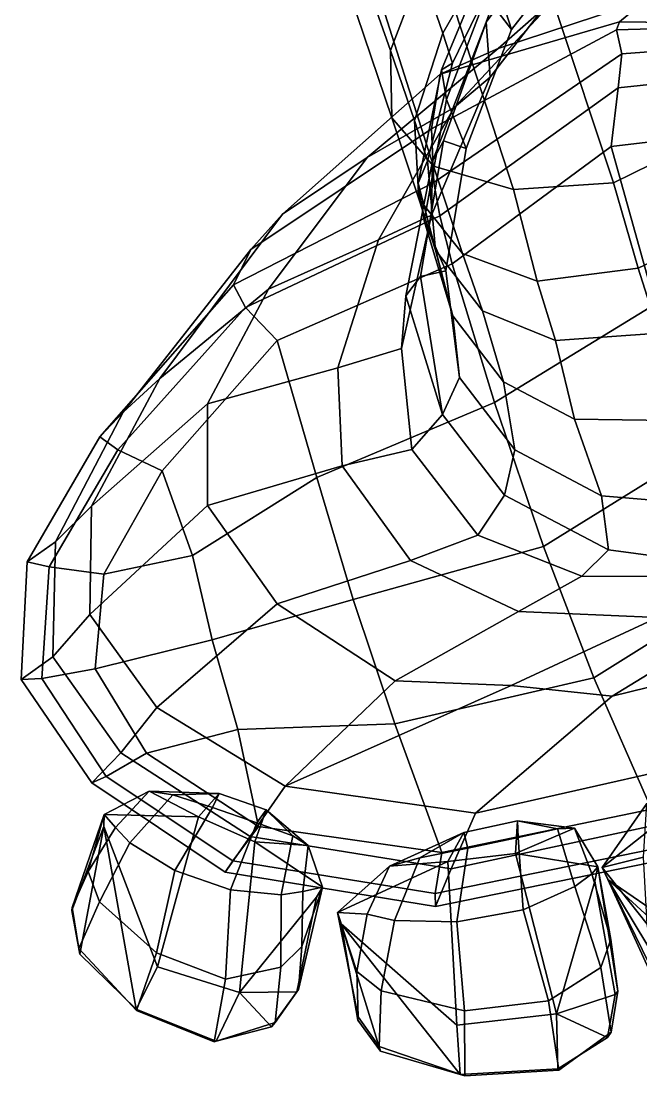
# Model space of a CAD drawing. Extents: x -0.99 to 0.99, y -0.79 to 0.79.
# Drawn here: x -0.6622 to -0.5112, y -0.7903 to -0.5333 of the extents above; entities that cross this region are included whole.
import ezdxf

# ---------------------------------------------------------------- set-up
doc = ezdxf.new("R2010")
doc.units = 0
doc.linetypes.add('SOLIDLINE', pattern=[0])
doc.layers.add('leg', color=1, linetype='SOLIDLINE')
doc.layers.add('nails', color=1, linetype='SOLIDLINE')

msp = doc.modelspace()

# ---------------------------------------------------------------- linework, layer by layer
at = {"layer": 'leg'}
for points in [[(-0.57734, -0.4854, -0.275826), (-0.564724, -0.52089, -0.27452), (-0.57223, -0.540465, -0.248786), (-0.585498, -0.502876, -0.251259)], [(-0.527891, -0.49831, -0.316792), (-0.524258, -0.511583, -0.317569), (-0.542779, -0.53536, -0.304858), (-0.546998, -0.522094, -0.303762)], [(-0.551046, -0.500275, -0.294906), (-0.546771, -0.513932, -0.295006), (-0.559469, -0.536258, -0.274769), (-0.564724, -0.52089, -0.27452)], [(-0.585498, -0.502876, -0.251259), (-0.57223, -0.540465, -0.248786), (-0.571937, -0.556872, -0.221608), (-0.585435, -0.51674, -0.224267)], [(-0.527469, -0.503063, -0.323714), (-0.527967, -0.505509, -0.332006), (-0.548953, -0.533505, -0.318891), (-0.547384, -0.529286, -0.310688)], [(-0.524258, -0.511583, -0.317569), (-0.527469, -0.503063, -0.323714), (-0.547384, -0.529286, -0.310688), (-0.542779, -0.53536, -0.304858)], [(-0.527967, -0.505509, -0.332006), (-0.526054, -0.518451, -0.342372), (-0.547938, -0.546971, -0.329507), (-0.548953, -0.533505, -0.318891)], [(-0.546771, -0.513932, -0.295006), (-0.545241, -0.519076, -0.295393), (-0.557113, -0.543548, -0.275625), (-0.559469, -0.536258, -0.274769)], [(-0.545241, -0.519076, -0.295393), (-0.547868, -0.516413, -0.300605), (-0.559775, -0.545165, -0.280736), (-0.557113, -0.543548, -0.275625)], [(-0.547868, -0.516413, -0.300605), (-0.546998, -0.522094, -0.303762), (-0.558622, -0.552377, -0.28455), (-0.559775, -0.545165, -0.280736)], [(-0.500265, -0.515069, -0.387541), (-0.509957, -0.527998, -0.449628), (-0.546011, -0.53998, -0.436705), (-0.531342, -0.526969, -0.379028)], [(-0.585435, -0.51674, -0.224267), (-0.571937, -0.556872, -0.221608), (-0.561754, -0.568648, -0.197994), (-0.575402, -0.525721, -0.200635)], [(-0.526054, -0.518451, -0.342372), (-0.531342, -0.526969, -0.379028), (-0.556686, -0.554344, -0.366292), (-0.547938, -0.546971, -0.329507)], [(-0.532098, -0.529949, -0.178695), (-0.517889, -0.57269, -0.176369), (-0.490185, -0.559057, -0.182478), (-0.506911, -0.518015, -0.183802)], [(-0.564724, -0.52089, -0.27452), (-0.559469, -0.536258, -0.274769), (-0.566391, -0.557498, -0.249413), (-0.57223, -0.540465, -0.248786)], [(-0.546998, -0.522094, -0.303762), (-0.542779, -0.53536, -0.304858), (-0.553829, -0.564341, -0.287083), (-0.558622, -0.552377, -0.28455)], [(-0.575402, -0.525721, -0.200635), (-0.561754, -0.568648, -0.197994), (-0.542255, -0.574309, -0.182253), (-0.55651, -0.530794, -0.184619)], [(-0.531342, -0.526969, -0.379028), (-0.546011, -0.53998, -0.436705), (-0.577941, -0.566544, -0.425861), (-0.556686, -0.554344, -0.366292)], [(-0.547384, -0.529286, -0.310688), (-0.548953, -0.533505, -0.318891), (-0.562, -0.567399, -0.301504), (-0.559364, -0.562466, -0.293181)], [(-0.509957, -0.527998, -0.449628), (-0.516481, -0.533493, -0.514063), (-0.560131, -0.546245, -0.494372), (-0.546011, -0.53998, -0.436705)], [(-0.542779, -0.53536, -0.304858), (-0.547384, -0.529286, -0.310688), (-0.559364, -0.562466, -0.293181), (-0.553829, -0.564341, -0.287083)], [(-0.473255, -0.529421, -0.456415), (-0.477852, -0.533981, -0.527414), (-0.516481, -0.533493, -0.514063), (-0.509957, -0.527998, -0.449628)], [(-0.55651, -0.530794, -0.184619), (-0.542255, -0.574309, -0.182253), (-0.517889, -0.57269, -0.176369), (-0.532098, -0.529949, -0.178695)], [(-0.516481, -0.533493, -0.514063), (-0.517201, -0.535434, -0.546737), (-0.562287, -0.559557, -0.534251), (-0.560131, -0.546245, -0.494372)], [(-0.548953, -0.533505, -0.318891), (-0.547938, -0.546971, -0.329507), (-0.56224, -0.580611, -0.314571), (-0.562, -0.567399, -0.301504)], [(-0.477852, -0.533981, -0.527414), (-0.479796, -0.534342, -0.558961), (-0.517201, -0.535434, -0.546737), (-0.516481, -0.533493, -0.514063)], [(-0.479796, -0.534342, -0.558961), (-0.478757, -0.538477, -0.583368), (-0.515916, -0.541256, -0.572753), (-0.517201, -0.535434, -0.546737)], [(-0.559469, -0.536258, -0.274769), (-0.557113, -0.543548, -0.275625), (-0.563198, -0.567337, -0.251148), (-0.566391, -0.557498, -0.249413)], [(-0.517201, -0.535434, -0.546737), (-0.515916, -0.541256, -0.572753), (-0.561649, -0.572612, -0.562712), (-0.562287, -0.559557, -0.534251)], [(-0.478757, -0.538477, -0.583368), (-0.482367, -0.545865, -0.589172), (-0.51674, -0.549537, -0.579266), (-0.515916, -0.541256, -0.572753)], [(-0.546011, -0.53998, -0.436705), (-0.560131, -0.546245, -0.494372), (-0.59852, -0.580331, -0.483609), (-0.577941, -0.566544, -0.425861)], [(-0.57223, -0.540465, -0.248786), (-0.566391, -0.557498, -0.249413), (-0.565336, -0.576576, -0.223114), (-0.571937, -0.556872, -0.221608)], [(-0.515916, -0.541256, -0.572753), (-0.51674, -0.549537, -0.579266), (-0.560209, -0.580694, -0.571431), (-0.561649, -0.572612, -0.562712)], [(-0.557113, -0.543548, -0.275625), (-0.559775, -0.545165, -0.280736), (-0.565521, -0.572786, -0.256856), (-0.563198, -0.567337, -0.251148)], [(-0.560131, -0.546245, -0.494372), (-0.562287, -0.559557, -0.534251), (-0.606291, -0.588975, -0.512053), (-0.59852, -0.580331, -0.483609)], [(-0.547938, -0.546971, -0.329507), (-0.556686, -0.554344, -0.366292), (-0.575169, -0.586602, -0.353119), (-0.56224, -0.580611, -0.314571)], [(-0.559775, -0.545165, -0.280736), (-0.558622, -0.552377, -0.28455), (-0.564023, -0.581985, -0.262051), (-0.565521, -0.572786, -0.256856)], [(-0.482367, -0.545865, -0.589172), (-0.488827, -0.560368, -0.590194), (-0.518491, -0.563862, -0.579961), (-0.51674, -0.549537, -0.579266)], [(-0.51674, -0.549537, -0.579266), (-0.518491, -0.563862, -0.579961), (-0.557243, -0.592407, -0.576283), (-0.560209, -0.580694, -0.571431)], [(-0.558622, -0.552377, -0.28455), (-0.553829, -0.564341, -0.287083), (-0.55872, -0.594158, -0.266793), (-0.564023, -0.581985, -0.262051)], [(-0.556686, -0.554344, -0.366292), (-0.577941, -0.566544, -0.425861), (-0.60195, -0.598618, -0.414386), (-0.575169, -0.586602, -0.353119)], [(-0.571937, -0.556872, -0.221608), (-0.565336, -0.576576, -0.223114), (-0.55469, -0.589909, -0.200328), (-0.561754, -0.568648, -0.197994)], [(-0.566391, -0.557498, -0.249413), (-0.563198, -0.567337, -0.251148), (-0.561263, -0.589067, -0.226254), (-0.565336, -0.576576, -0.223114)], [(-0.562287, -0.559557, -0.534251), (-0.561649, -0.572612, -0.562712), (-0.610435, -0.597585, -0.535792), (-0.606291, -0.588975, -0.512053)], [(-0.5078, -0.602245, -0.5868), (-0.518491, -0.563862, -0.579961), (-0.488827, -0.560368, -0.590194), (-0.483277, -0.589709, -0.593967)], [(-0.517889, -0.57269, -0.176369), (-0.511869, -0.59349, -0.177108), (-0.481218, -0.579047, -0.185159), (-0.490185, -0.559057, -0.182478)], [(-0.559364, -0.562466, -0.293181), (-0.562, -0.567399, -0.301504), (-0.568522, -0.600206, -0.283463), (-0.564955, -0.595496, -0.274226)], [(-0.553829, -0.564341, -0.287083), (-0.559364, -0.562466, -0.293181), (-0.564955, -0.595496, -0.274226), (-0.55872, -0.594158, -0.266793)], [(-0.546939, -0.626223, -0.5782), (-0.557243, -0.592407, -0.576283), (-0.518491, -0.563862, -0.579961), (-0.5078, -0.602245, -0.5868)], [(-0.577941, -0.566544, -0.425861), (-0.59852, -0.580331, -0.483609), (-0.628381, -0.620396, -0.474196), (-0.60195, -0.598618, -0.414386)], [(-0.562, -0.567399, -0.301504), (-0.56224, -0.580611, -0.314571), (-0.569546, -0.6131, -0.300518), (-0.568522, -0.600206, -0.283463)], [(-0.563198, -0.567337, -0.251148), (-0.565521, -0.572786, -0.256856), (-0.557089, -0.605064, -0.235072), (-0.561263, -0.589067, -0.226254)], [(-0.561754, -0.568648, -0.197994), (-0.55469, -0.589909, -0.200328), (-0.5365, -0.596621, -0.18425), (-0.542255, -0.574309, -0.182253)], [(-0.561649, -0.572612, -0.562712), (-0.560209, -0.580694, -0.571431), (-0.607533, -0.603111, -0.544533), (-0.610435, -0.597585, -0.535792)], [(-0.564023, -0.581985, -0.262051), (-0.557089, -0.605064, -0.235072), (-0.565521, -0.572786, -0.256856)], [(-0.542255, -0.574309, -0.182253), (-0.5365, -0.596621, -0.18425), (-0.511869, -0.59349, -0.177108), (-0.517889, -0.57269, -0.176369)], [(-0.565336, -0.576576, -0.223114), (-0.561263, -0.589067, -0.226254), (-0.549816, -0.603878, -0.204986), (-0.55469, -0.589909, -0.200328)], [(-0.59852, -0.580331, -0.483609), (-0.606291, -0.588975, -0.512053), (-0.637361, -0.628558, -0.499525), (-0.628381, -0.620396, -0.474196)], [(-0.560209, -0.580694, -0.571431), (-0.557243, -0.592407, -0.576283), (-0.599833, -0.611098, -0.550362), (-0.607533, -0.603111, -0.544533)], [(-0.56224, -0.580611, -0.314571), (-0.575169, -0.586602, -0.353119), (-0.585088, -0.617804, -0.342581), (-0.569546, -0.6131, -0.300518)], [(-0.511869, -0.59349, -0.177108), (-0.50684, -0.609296, -0.182245), (-0.476671, -0.589779, -0.18904), (-0.481218, -0.579047, -0.185159)], [(-0.557089, -0.605064, -0.235072), (-0.564023, -0.581985, -0.262051), (-0.55872, -0.594158, -0.266793), (-0.555435, -0.620116, -0.248466)], [(-0.575169, -0.586602, -0.353119), (-0.60195, -0.598618, -0.414386), (-0.616809, -0.626581, -0.40204), (-0.585088, -0.617804, -0.342581)], [(-0.606291, -0.588975, -0.512053), (-0.610435, -0.597585, -0.535792), (-0.643026, -0.634624, -0.520216), (-0.637361, -0.628558, -0.499525)], [(-0.561263, -0.589067, -0.226254), (-0.557089, -0.605064, -0.235072), (-0.54469, -0.621204, -0.216795), (-0.549816, -0.603878, -0.204986)], [(-0.55469, -0.589909, -0.200328), (-0.549816, -0.603878, -0.204986), (-0.532055, -0.611087, -0.188944), (-0.5365, -0.596621, -0.18425)], [(-0.590193, -0.644539, -0.562173), (-0.599833, -0.611098, -0.550362), (-0.557243, -0.592407, -0.576283), (-0.546939, -0.626223, -0.5782)], [(-0.5365, -0.596621, -0.18425), (-0.532055, -0.611087, -0.188944), (-0.50684, -0.609296, -0.182245), (-0.511869, -0.59349, -0.177108)], [(-0.568522, -0.600206, -0.283463), (-0.559567, -0.62914, -0.263603), (-0.564955, -0.595496, -0.274226)], [(-0.55872, -0.594158, -0.266793), (-0.564955, -0.595496, -0.274226), (-0.559567, -0.62914, -0.263603), (-0.555435, -0.620116, -0.248466)], [(-0.60195, -0.598618, -0.414386), (-0.628381, -0.620396, -0.474196), (-0.645027, -0.651497, -0.466053), (-0.616809, -0.626581, -0.40204)], [(-0.610435, -0.597585, -0.535792), (-0.607533, -0.603111, -0.544533), (-0.638658, -0.637763, -0.529414), (-0.643026, -0.634624, -0.520216)], [(-0.559567, -0.62914, -0.263603), (-0.568522, -0.600206, -0.283463), (-0.569546, -0.6131, -0.300518), (-0.567032, -0.637656, -0.289659)], [(-0.607533, -0.603111, -0.544533), (-0.599833, -0.611098, -0.550362), (-0.62782, -0.642845, -0.538745), (-0.638658, -0.637763, -0.529414)], [(-0.549816, -0.603878, -0.204986), (-0.54469, -0.621204, -0.216795), (-0.527443, -0.630276, -0.201963), (-0.532055, -0.611087, -0.188944)], [(-0.5078, -0.602245, -0.5868), (-0.493975, -0.635916, -0.589194), (-0.534989, -0.661314, -0.579452), (-0.546939, -0.626223, -0.5782)], [(-0.557089, -0.605064, -0.235072), (-0.555435, -0.620116, -0.248466), (-0.541908, -0.637746, -0.233562), (-0.54469, -0.621204, -0.216795)], [(-0.620427, -0.663521, -0.548611), (-0.62782, -0.642845, -0.538745), (-0.599833, -0.611098, -0.550362), (-0.590193, -0.644539, -0.562173)], [(-0.532055, -0.611087, -0.188944), (-0.527443, -0.630276, -0.201963), (-0.504158, -0.630602, -0.196756), (-0.50684, -0.609296, -0.182245)], [(-0.569546, -0.6131, -0.300518), (-0.585088, -0.617804, -0.342581), (-0.583998, -0.64165, -0.335823), (-0.567032, -0.637656, -0.289659)], [(-0.585088, -0.617804, -0.342581), (-0.616809, -0.626581, -0.40204), (-0.616791, -0.651286, -0.396976), (-0.583998, -0.64165, -0.335823)], [(-0.628381, -0.620396, -0.474196), (-0.637361, -0.628558, -0.499525), (-0.653835, -0.660218, -0.492446), (-0.645027, -0.651497, -0.466053)], [(-0.555435, -0.620116, -0.248466), (-0.559567, -0.62914, -0.263603), (-0.544467, -0.648788, -0.251461), (-0.541908, -0.637746, -0.233562)], [(-0.54469, -0.621204, -0.216795), (-0.541908, -0.637746, -0.233562), (-0.520827, -0.648963, -0.222497), (-0.527443, -0.630276, -0.201963)], [(-0.616809, -0.626581, -0.40204), (-0.645027, -0.651497, -0.466053), (-0.645487, -0.677873, -0.462888), (-0.616791, -0.651286, -0.396976)], [(-0.546939, -0.626223, -0.5782), (-0.534989, -0.661314, -0.579452), (-0.581365, -0.674212, -0.567788), (-0.590193, -0.644539, -0.562173)], [(-0.637361, -0.628558, -0.499525), (-0.643026, -0.634624, -0.520216), (-0.660737, -0.665052, -0.51415), (-0.653835, -0.660218, -0.492446)], [(-0.559567, -0.62914, -0.263603), (-0.567032, -0.637656, -0.289659), (-0.550936, -0.658548, -0.281674), (-0.544467, -0.648788, -0.251461)], [(-0.527443, -0.630276, -0.201963), (-0.520827, -0.648963, -0.222497), (-0.494667, -0.651165, -0.218322), (-0.504158, -0.630602, -0.196756)], [(-0.643026, -0.634624, -0.520216), (-0.638658, -0.637763, -0.529414), (-0.655389, -0.666266, -0.523263), (-0.660737, -0.665052, -0.51415)], [(-0.522717, -0.693333, -0.57921), (-0.534989, -0.661314, -0.579452), (-0.493975, -0.635916, -0.589194), (-0.479876, -0.666526, -0.587388)], [(-0.638658, -0.637763, -0.529414), (-0.62782, -0.642845, -0.538745), (-0.642073, -0.668041, -0.531058), (-0.655389, -0.666266, -0.523263)], [(-0.567032, -0.637656, -0.289659), (-0.583998, -0.64165, -0.335823), (-0.567338, -0.664718, -0.332469), (-0.550936, -0.658548, -0.281674)], [(-0.541908, -0.637746, -0.233562), (-0.544467, -0.648788, -0.251461), (-0.519146, -0.662119, -0.243476), (-0.520827, -0.648963, -0.222497)], [(-0.583998, -0.64165, -0.335823), (-0.616791, -0.651286, -0.396976), (-0.599826, -0.67528, -0.397126), (-0.567338, -0.664718, -0.332469)], [(-0.642073, -0.668041, -0.531058), (-0.62782, -0.642845, -0.538745), (-0.620427, -0.663521, -0.548611)], [(-0.590193, -0.644539, -0.562173), (-0.581365, -0.674212, -0.567788), (-0.615706, -0.684064, -0.554098), (-0.620427, -0.663521, -0.548611)], [(-0.544467, -0.648788, -0.251461), (-0.550936, -0.658548, -0.281674), (-0.525643, -0.668583, -0.278405), (-0.519146, -0.662119, -0.243476)], [(-0.520827, -0.648963, -0.222497), (-0.519146, -0.662119, -0.243476), (-0.487072, -0.66642, -0.241065), (-0.494667, -0.651165, -0.218322)], [(-0.645027, -0.651497, -0.466053), (-0.653835, -0.660218, -0.492446), (-0.654522, -0.688165, -0.495476), (-0.645487, -0.677873, -0.462888)], [(-0.616791, -0.651286, -0.396976), (-0.645487, -0.677873, -0.462888), (-0.629168, -0.70056, -0.465952), (-0.599826, -0.67528, -0.397126)], [(-0.653835, -0.660218, -0.492446), (-0.660737, -0.665052, -0.51415), (-0.66221, -0.693766, -0.518018), (-0.654522, -0.688165, -0.495476)], [(-0.550936, -0.658548, -0.281674), (-0.567338, -0.664718, -0.332469), (-0.541089, -0.677131, -0.333836), (-0.525643, -0.668583, -0.278405)], [(-0.571162, -0.704565, -0.568927), (-0.581365, -0.674212, -0.567788), (-0.534989, -0.661314, -0.579452), (-0.522717, -0.693333, -0.57921)], [(-0.519146, -0.662119, -0.243476), (-0.525643, -0.668583, -0.278405), (-0.492805, -0.668712, -0.279696), (-0.487072, -0.66642, -0.241065)], [(-0.660737, -0.665052, -0.51415), (-0.655389, -0.666266, -0.523263), (-0.657148, -0.693458, -0.527344), (-0.66221, -0.693766, -0.518018)], [(-0.644134, -0.691119, -0.534698), (-0.642073, -0.668041, -0.531058), (-0.620427, -0.663521, -0.548611), (-0.615706, -0.684064, -0.554098)], [(-0.567338, -0.664718, -0.332469), (-0.599826, -0.67528, -0.397126), (-0.57108, -0.694015, -0.402785), (-0.541089, -0.677131, -0.333836)], [(-0.655389, -0.666266, -0.523263), (-0.642073, -0.668041, -0.531058), (-0.644134, -0.691119, -0.534698), (-0.657148, -0.693458, -0.527344)], [(-0.464651, -0.697162, -0.580292), (-0.508653, -0.725293, -0.5738), (-0.522717, -0.693333, -0.57921), (-0.479876, -0.666526, -0.587388)], [(-0.525643, -0.668583, -0.278405), (-0.541089, -0.677131, -0.333836), (-0.507161, -0.678602, -0.338955), (-0.492805, -0.668712, -0.279696)], [(-0.599826, -0.67528, -0.397126), (-0.629168, -0.70056, -0.465952), (-0.597857, -0.719697, -0.475497), (-0.57108, -0.694015, -0.402785)], [(-0.609403, -0.705897, -0.556874), (-0.615706, -0.684064, -0.554098), (-0.581365, -0.674212, -0.567788), (-0.571162, -0.704565, -0.568927)], [(-0.51821, -0.6978, -0.414267), (-0.492718, -0.691539, -0.418133), (-0.47103, -0.674788, -0.345386), (-0.488594, -0.679712, -0.341997)], [(-0.645487, -0.677873, -0.462888), (-0.654522, -0.688165, -0.495476), (-0.637894, -0.711617, -0.500561), (-0.629168, -0.70056, -0.465952)], [(-0.541089, -0.677131, -0.333836), (-0.57108, -0.694015, -0.402785), (-0.542814, -0.695163, -0.409919), (-0.507161, -0.678602, -0.338955)], [(-0.507161, -0.678602, -0.338955), (-0.542814, -0.695163, -0.409919), (-0.51821, -0.6978, -0.414267), (-0.488594, -0.679712, -0.341997)], [(-0.615706, -0.684064, -0.554098), (-0.609403, -0.705897, -0.556874), (-0.631677, -0.711719, -0.543414), (-0.644134, -0.691119, -0.534698)], [(-0.654522, -0.688165, -0.495476), (-0.66221, -0.693766, -0.518018), (-0.644974, -0.718926, -0.523726), (-0.637894, -0.711617, -0.500561)], [(-0.657148, -0.693458, -0.527344), (-0.644134, -0.691119, -0.534698), (-0.631677, -0.711719, -0.543414), (-0.641462, -0.717349, -0.533965)], [(-0.66221, -0.693766, -0.518018), (-0.657148, -0.693458, -0.527344), (-0.641462, -0.717349, -0.533965), (-0.644974, -0.718926, -0.523726)], [(-0.542814, -0.695163, -0.409919), (-0.57108, -0.694015, -0.402785), (-0.597857, -0.719697, -0.475497)], [(-0.522717, -0.693333, -0.57921), (-0.508653, -0.725293, -0.5738), (-0.559733, -0.735899, -0.56467), (-0.571162, -0.704565, -0.568927)], [(-0.551532, -0.726285, -0.487239), (-0.502691, -0.715279, -0.495508), (-0.492718, -0.691539, -0.418133), (-0.51821, -0.6978, -0.414267)], [(-0.597857, -0.719697, -0.475497), (-0.551532, -0.726285, -0.487239), (-0.51821, -0.6978, -0.414267), (-0.542814, -0.695163, -0.409919)], [(-0.629168, -0.70056, -0.465952), (-0.637894, -0.711617, -0.500561), (-0.606419, -0.732026, -0.511703), (-0.597857, -0.719697, -0.475497)], [(-0.60439, -0.729539, -0.554152), (-0.631677, -0.711719, -0.543414), (-0.609403, -0.705897, -0.556874)], [(-0.571162, -0.704565, -0.568927), (-0.559733, -0.735899, -0.56467), (-0.60439, -0.729539, -0.554152), (-0.609403, -0.705897, -0.556874)], [(-0.637894, -0.711617, -0.500561), (-0.644974, -0.718926, -0.523726), (-0.612525, -0.740718, -0.535306), (-0.606419, -0.732026, -0.511703)], [(-0.641462, -0.717349, -0.533965), (-0.631677, -0.711719, -0.543414), (-0.60439, -0.729539, -0.554152), (-0.610605, -0.737947, -0.544917)], [(-0.551532, -0.726285, -0.487239), (-0.557478, -0.739838, -0.525455), (-0.502413, -0.728054, -0.535031), (-0.502691, -0.715279, -0.495508)], [(-0.644974, -0.718926, -0.523726), (-0.641462, -0.717349, -0.533965), (-0.610605, -0.737947, -0.544917), (-0.612525, -0.740718, -0.535306)], [(-0.597857, -0.719697, -0.475497), (-0.606419, -0.732026, -0.511703), (-0.557478, -0.739838, -0.525455), (-0.551532, -0.726285, -0.487239)], [(-0.561359, -0.745853, -0.558601), (-0.559733, -0.735899, -0.56467), (-0.508653, -0.725293, -0.5738), (-0.504036, -0.734178, -0.568815)], [(-0.610605, -0.737947, -0.544917), (-0.60439, -0.729539, -0.554152), (-0.559733, -0.735899, -0.56467), (-0.561359, -0.745853, -0.558601)], [(-0.557478, -0.739838, -0.525455), (-0.561286, -0.749058, -0.549858), (-0.501671, -0.736834, -0.560382), (-0.502413, -0.728054, -0.535031)], [(-0.606419, -0.732026, -0.511703), (-0.612525, -0.740718, -0.535306), (-0.561286, -0.749058, -0.549858), (-0.557478, -0.739838, -0.525455)], [(-0.561286, -0.749058, -0.549858), (-0.561359, -0.745853, -0.558601), (-0.504036, -0.734178, -0.568815), (-0.501671, -0.736834, -0.560382)], [(-0.612525, -0.740718, -0.535306), (-0.610605, -0.737947, -0.544917), (-0.561359, -0.745853, -0.558601), (-0.561286, -0.749058, -0.549858)]]:
    msp.add_3dface(points, dxfattribs=at)
at = {"layer": 'nails'}
for points in [[(-0.495209, -0.719403, -0.535857), (-0.520695, -0.739529, -0.563726), (-0.509824, -0.723964, -0.530245)], [(-0.495209, -0.719403, -0.535857), (-0.488891, -0.763249, -0.571466), (-0.519319, -0.742498, -0.567749), (-0.520695, -0.739529, -0.563726)], [(-0.618988, -0.727217, -0.511806), (-0.64196, -0.72663, -0.535844), (-0.631026, -0.72094, -0.505117)], [(-0.639201, -0.729805, -0.512893), (-0.631026, -0.72094, -0.505117), (-0.64196, -0.72663, -0.535844)], [(-0.639201, -0.729805, -0.512893), (-0.635752, -0.733505, -0.508026), (-0.625243, -0.721799, -0.497947), (-0.631026, -0.72094, -0.505117)], [(-0.624757, -0.740247, -0.50747), (-0.615572, -0.724919, -0.495619), (-0.625243, -0.721799, -0.497947), (-0.635752, -0.733505, -0.508026)], [(-0.631026, -0.72094, -0.505117), (-0.613962, -0.72151, -0.497564), (-0.618988, -0.727217, -0.511806)], [(-0.631026, -0.72094, -0.505117), (-0.625243, -0.721799, -0.497947), (-0.613962, -0.72151, -0.497564)], [(-0.615572, -0.724919, -0.495619), (-0.613962, -0.72151, -0.497564), (-0.625243, -0.721799, -0.497947)], [(-0.602481, -0.725485, -0.501385), (-0.605272, -0.733266, -0.519134), (-0.618988, -0.727217, -0.511806), (-0.613962, -0.72151, -0.497564)], [(-0.604798, -0.728638, -0.499221), (-0.602481, -0.725485, -0.501385), (-0.613962, -0.72151, -0.497564), (-0.615572, -0.724919, -0.495619)], [(-0.510616, -0.736987, -0.540813), (-0.509824, -0.723964, -0.530245), (-0.520695, -0.739529, -0.563726)], [(-0.64196, -0.72663, -0.535844), (-0.642079, -0.729522, -0.539489), (-0.649879, -0.75, -0.539933), (-0.649805, -0.74929, -0.536219)], [(-0.64196, -0.72663, -0.535844), (-0.649805, -0.74929, -0.536219), (-0.645851, -0.74055, -0.524448)], [(-0.645851, -0.74055, -0.524448), (-0.639201, -0.729805, -0.512893), (-0.64196, -0.72663, -0.535844)], [(-0.618988, -0.727217, -0.511806), (-0.628992, -0.763721, -0.542215), (-0.642079, -0.729522, -0.539489), (-0.64196, -0.72663, -0.535844)], [(-0.605272, -0.733266, -0.519134), (-0.609017, -0.769998, -0.547919), (-0.628992, -0.763721, -0.542215), (-0.618988, -0.727217, -0.511806)], [(-0.611215, -0.744964, -0.512049), (-0.604798, -0.728638, -0.499221), (-0.615572, -0.724919, -0.495619), (-0.624757, -0.740247, -0.50747)], [(-0.592282, -0.734193, -0.517957), (-0.605272, -0.733266, -0.519134), (-0.602481, -0.725485, -0.501385)], [(-0.596031, -0.731849, -0.507664), (-0.602481, -0.725485, -0.501385), (-0.604798, -0.728638, -0.499221)], [(-0.602481, -0.725485, -0.501385), (-0.596031, -0.731849, -0.507664), (-0.592282, -0.734193, -0.517957)], [(-0.642079, -0.729522, -0.539489), (-0.647942, -0.760625, -0.541588), (-0.649879, -0.75, -0.539933)], [(-0.642079, -0.729522, -0.539489), (-0.634169, -0.774039, -0.546687), (-0.647942, -0.760625, -0.541588)], [(-0.645851, -0.74055, -0.524448), (-0.6431, -0.74793, -0.522793), (-0.635752, -0.733505, -0.508026), (-0.639201, -0.729805, -0.512893)], [(-0.642079, -0.729522, -0.539489), (-0.628992, -0.763721, -0.542215), (-0.634169, -0.774039, -0.546687)], [(-0.598896, -0.746199, -0.520406), (-0.596031, -0.731849, -0.507664), (-0.604798, -0.728638, -0.499221), (-0.611215, -0.744964, -0.512049)], [(-0.5413, -0.728199, -0.513044), (-0.541758, -0.736134, -0.532817), (-0.558265, -0.738118, -0.525136), (-0.55437, -0.730972, -0.509251)], [(-0.541141, -0.73224, -0.511425), (-0.5413, -0.728199, -0.513044), (-0.55437, -0.730972, -0.509251), (-0.553429, -0.734836, -0.507882)], [(-0.527414, -0.729916, -0.530706), (-0.541758, -0.736134, -0.532817), (-0.5413, -0.728199, -0.513044)], [(-0.527414, -0.729916, -0.530706), (-0.521738, -0.739372, -0.56793), (-0.541758, -0.736134, -0.532817)], [(-0.531571, -0.73013, -0.519939), (-0.5413, -0.728199, -0.513044), (-0.541141, -0.73224, -0.511425)], [(-0.5413, -0.728199, -0.513044), (-0.531571, -0.73013, -0.519939), (-0.527414, -0.729916, -0.530706)], [(-0.527414, -0.729916, -0.530706), (-0.531571, -0.73013, -0.519939), (-0.527299, -0.744188, -0.53519), (-0.523175, -0.741045, -0.54258)], [(-0.521738, -0.739372, -0.56793), (-0.527414, -0.729916, -0.530706), (-0.523175, -0.741045, -0.54258)], [(-0.592282, -0.734193, -0.517957), (-0.596031, -0.731849, -0.507664), (-0.598896, -0.746199, -0.520406), (-0.593583, -0.745369, -0.528095)], [(-0.572481, -0.739206, -0.517712), (-0.55437, -0.730972, -0.509251), (-0.558265, -0.738118, -0.525136)], [(-0.572481, -0.739206, -0.517712), (-0.565101, -0.737148, -0.51028), (-0.55437, -0.730972, -0.509251)], [(-0.553429, -0.734836, -0.507882), (-0.55437, -0.730972, -0.509251), (-0.565101, -0.737148, -0.51028)], [(-0.5399, -0.749846, -0.527339), (-0.541141, -0.73224, -0.511425), (-0.553429, -0.734836, -0.507882), (-0.556052, -0.752811, -0.522795)], [(-0.527299, -0.744188, -0.53519), (-0.531571, -0.73013, -0.519939), (-0.541141, -0.73224, -0.511425), (-0.5399, -0.749846, -0.527339)], [(-0.6431, -0.74793, -0.522793), (-0.629199, -0.760377, -0.525496), (-0.624757, -0.740247, -0.50747), (-0.635752, -0.733505, -0.508026)], [(-0.58877, -0.744331, -0.553052), (-0.590257, -0.746785, -0.556212), (-0.609017, -0.769998, -0.547919), (-0.605272, -0.733266, -0.519134)], [(-0.592282, -0.734193, -0.517957), (-0.58877, -0.744331, -0.553052), (-0.605272, -0.733266, -0.519134)], [(-0.58877, -0.744331, -0.553052), (-0.592282, -0.734193, -0.517957), (-0.593583, -0.745369, -0.528095)], [(-0.556052, -0.752811, -0.522795), (-0.553429, -0.734836, -0.507882), (-0.565101, -0.737148, -0.51028), (-0.571263, -0.752497, -0.522747)], [(-0.577941, -0.750923, -0.527105), (-0.571263, -0.752497, -0.522747), (-0.565101, -0.737148, -0.51028), (-0.572481, -0.739206, -0.517712)], [(-0.541758, -0.736134, -0.532817), (-0.531829, -0.775199, -0.565857), (-0.556049, -0.777978, -0.560609), (-0.558265, -0.738118, -0.525136)], [(-0.521738, -0.739372, -0.56793), (-0.522447, -0.742839, -0.571508), (-0.531829, -0.775199, -0.565857), (-0.541758, -0.736134, -0.532817)], [(-0.509751, -0.753346, -0.554707), (-0.510616, -0.736987, -0.540813), (-0.520695, -0.739529, -0.563726)], [(-0.629199, -0.760377, -0.525496), (-0.612396, -0.766722, -0.530955), (-0.611215, -0.744964, -0.512049), (-0.624757, -0.740247, -0.50747)], [(-0.558265, -0.738118, -0.525136), (-0.585151, -0.750482, -0.549999), (-0.572481, -0.739206, -0.517712)], [(-0.558265, -0.738118, -0.525136), (-0.556049, -0.777978, -0.560609), (-0.584231, -0.753296, -0.554151), (-0.585151, -0.750482, -0.549999)], [(-0.577941, -0.750923, -0.527105), (-0.572481, -0.739206, -0.517712), (-0.585151, -0.750482, -0.549999)], [(-0.523175, -0.741045, -0.54258), (-0.518531, -0.757052, -0.557301), (-0.521738, -0.739372, -0.56793)], [(-0.516893, -0.769715, -0.570581), (-0.517498, -0.770493, -0.574318), (-0.522447, -0.742839, -0.571508), (-0.521738, -0.739372, -0.56793)], [(-0.518531, -0.757052, -0.557301), (-0.516893, -0.769715, -0.570581), (-0.521738, -0.739372, -0.56793)], [(-0.520695, -0.739529, -0.563726), (-0.507674, -0.766164, -0.567991), (-0.509751, -0.753346, -0.554707)], [(-0.520695, -0.739529, -0.563726), (-0.519319, -0.742498, -0.567749), (-0.507998, -0.767164, -0.571774), (-0.507674, -0.766164, -0.567991)], [(-0.649805, -0.74929, -0.536219), (-0.648164, -0.759245, -0.537722), (-0.6431, -0.74793, -0.522793), (-0.645851, -0.74055, -0.524448)], [(-0.531829, -0.775199, -0.565857), (-0.522447, -0.742839, -0.571508), (-0.517498, -0.770493, -0.574318)], [(-0.523175, -0.741045, -0.54258), (-0.527299, -0.744188, -0.53519), (-0.520967, -0.763927, -0.553819), (-0.518531, -0.757052, -0.557301)], [(-0.519319, -0.742498, -0.567749), (-0.488891, -0.763249, -0.571466), (-0.484208, -0.7747, -0.578108)], [(-0.519319, -0.742498, -0.567749), (-0.484208, -0.7747, -0.578108), (-0.500268, -0.774007, -0.574197)], [(-0.519319, -0.742498, -0.567749), (-0.500268, -0.774007, -0.574197), (-0.507998, -0.767164, -0.571774)], [(-0.612396, -0.766722, -0.530955), (-0.598964, -0.763849, -0.537281), (-0.598896, -0.746199, -0.520406), (-0.611215, -0.744964, -0.512049)], [(-0.593583, -0.745369, -0.528095), (-0.598896, -0.746199, -0.520406), (-0.598964, -0.763849, -0.537281), (-0.593842, -0.758773, -0.541518)], [(-0.594649, -0.769258, -0.553847), (-0.595022, -0.769843, -0.557375), (-0.590257, -0.746785, -0.556212), (-0.58877, -0.744331, -0.553052)], [(-0.593842, -0.758773, -0.541518), (-0.594649, -0.769258, -0.553847), (-0.58877, -0.744331, -0.553052)], [(-0.593583, -0.745369, -0.528095), (-0.593842, -0.758773, -0.541518), (-0.58877, -0.744331, -0.553052)], [(-0.533712, -0.772033, -0.548734), (-0.520967, -0.763927, -0.553819), (-0.527299, -0.744188, -0.53519), (-0.5399, -0.749846, -0.527339)], [(-0.6431, -0.74793, -0.522793), (-0.648164, -0.759245, -0.537722), (-0.634093, -0.774403, -0.542611), (-0.629199, -0.760377, -0.525496)], [(-0.609017, -0.769998, -0.547919), (-0.590257, -0.746785, -0.556212), (-0.595022, -0.769843, -0.557375)], [(-0.649879, -0.75, -0.539933), (-0.647942, -0.760625, -0.541588), (-0.648164, -0.759245, -0.537722), (-0.649805, -0.74929, -0.536219)], [(-0.585151, -0.750482, -0.549999), (-0.580086, -0.775924, -0.554087), (-0.580451, -0.76485, -0.5406)], [(-0.580451, -0.76485, -0.5406), (-0.577941, -0.750923, -0.527105), (-0.585151, -0.750482, -0.549999)], [(-0.585151, -0.750482, -0.549999), (-0.584231, -0.753296, -0.554151), (-0.580168, -0.776712, -0.557963), (-0.580086, -0.775924, -0.554087)], [(-0.554199, -0.774491, -0.543529), (-0.533712, -0.772033, -0.548734), (-0.5399, -0.749846, -0.527339), (-0.556052, -0.752811, -0.522795)], [(-0.580451, -0.76485, -0.5406), (-0.574518, -0.769579, -0.539787), (-0.571263, -0.752497, -0.522747), (-0.577941, -0.750923, -0.527105)], [(-0.574518, -0.769579, -0.539787), (-0.554199, -0.774491, -0.543529), (-0.556052, -0.752811, -0.522795), (-0.571263, -0.752497, -0.522747)], [(-0.584231, -0.753296, -0.554151), (-0.556049, -0.777978, -0.560609), (-0.555264, -0.789982, -0.56684)], [(-0.584231, -0.753296, -0.554151), (-0.555264, -0.789982, -0.56684), (-0.574696, -0.784265, -0.560788)], [(-0.584231, -0.753296, -0.554151), (-0.574696, -0.784265, -0.560788), (-0.580168, -0.776712, -0.557963)], [(-0.518531, -0.757052, -0.557301), (-0.520967, -0.763927, -0.553819), (-0.518462, -0.77965, -0.570754), (-0.516893, -0.769715, -0.570581)], [(-0.648164, -0.759245, -0.537722), (-0.647942, -0.760625, -0.541588), (-0.634169, -0.774039, -0.546687), (-0.634093, -0.774403, -0.542611)], [(-0.629199, -0.760377, -0.525496), (-0.634093, -0.774403, -0.542611), (-0.615187, -0.782039, -0.548446), (-0.612396, -0.766722, -0.530955)], [(-0.593842, -0.758773, -0.541518), (-0.598964, -0.763849, -0.537281), (-0.600299, -0.777341, -0.552859), (-0.594649, -0.769258, -0.553847)], [(-0.628992, -0.763721, -0.542215), (-0.609017, -0.769998, -0.547919), (-0.614668, -0.781871, -0.552675), (-0.634169, -0.774039, -0.546687)], [(-0.612396, -0.766722, -0.530955), (-0.615187, -0.782039, -0.548446), (-0.600299, -0.777341, -0.552859), (-0.598964, -0.763849, -0.537281)], [(-0.580086, -0.775924, -0.554087), (-0.574997, -0.783161, -0.556715), (-0.574518, -0.769579, -0.539787), (-0.580451, -0.76485, -0.5406)], [(-0.533712, -0.772033, -0.548734), (-0.531206, -0.788918, -0.568159), (-0.518462, -0.77965, -0.570754), (-0.520967, -0.763927, -0.553819)], [(-0.609017, -0.769998, -0.547919), (-0.601207, -0.77833, -0.55628), (-0.614668, -0.781871, -0.552675)], [(-0.609017, -0.769998, -0.547919), (-0.595022, -0.769843, -0.557375), (-0.601207, -0.77833, -0.55628)], [(-0.601207, -0.77833, -0.55628), (-0.595022, -0.769843, -0.557375), (-0.594649, -0.769258, -0.553847), (-0.600299, -0.777341, -0.552859)], [(-0.574518, -0.769579, -0.539787), (-0.574997, -0.783161, -0.556715), (-0.55416, -0.790328, -0.562775), (-0.554199, -0.774491, -0.543529)], [(-0.531829, -0.775199, -0.565857), (-0.517498, -0.770493, -0.574318), (-0.51937, -0.780939, -0.574468)], [(-0.51937, -0.780939, -0.574468), (-0.517498, -0.770493, -0.574318), (-0.516893, -0.769715, -0.570581), (-0.518462, -0.77965, -0.570754)], [(-0.554199, -0.774491, -0.543529), (-0.55416, -0.790328, -0.562775), (-0.531206, -0.788918, -0.568159), (-0.533712, -0.772033, -0.548734)], [(-0.634093, -0.774403, -0.542611), (-0.634169, -0.774039, -0.546687), (-0.614668, -0.781871, -0.552675), (-0.615187, -0.782039, -0.548446)], [(-0.580168, -0.776712, -0.557963), (-0.574696, -0.784265, -0.560788), (-0.574997, -0.783161, -0.556715), (-0.580086, -0.775924, -0.554087)], [(-0.556049, -0.777978, -0.560609), (-0.531829, -0.775199, -0.565857), (-0.531498, -0.788614, -0.572408), (-0.555264, -0.789982, -0.56684)], [(-0.531829, -0.775199, -0.565857), (-0.51937, -0.780939, -0.574468), (-0.531498, -0.788614, -0.572408)], [(-0.615187, -0.782039, -0.548446), (-0.614668, -0.781871, -0.552675), (-0.601207, -0.77833, -0.55628), (-0.600299, -0.777341, -0.552859)], [(-0.531206, -0.788918, -0.568159), (-0.531498, -0.788614, -0.572408), (-0.51937, -0.780939, -0.574468), (-0.518462, -0.77965, -0.570754)], [(-0.574997, -0.783161, -0.556715), (-0.574696, -0.784265, -0.560788), (-0.555264, -0.789982, -0.56684), (-0.55416, -0.790328, -0.562775)], [(-0.55416, -0.790328, -0.562775), (-0.555264, -0.789982, -0.56684), (-0.531498, -0.788614, -0.572408), (-0.531206, -0.788918, -0.568159)]]:
    msp.add_3dface(points, dxfattribs=at)

doc.saveas('drawing.dxf')
